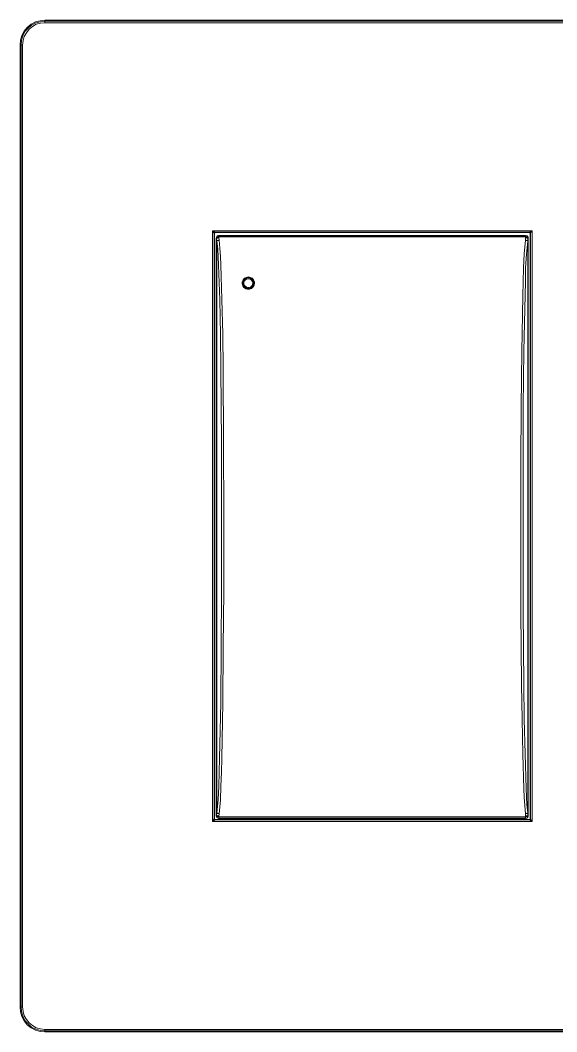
# Model space of a CAD drawing. Header units: centimetres. Extents: x 1.7 to 14.7, y -6.1 to 6.1.
# Drawn here: x 1.71 to 8.2, y -6.12 to 6.12 of the extents above; entities that cross this region are included whole.
import ezdxf

# ---------------------------------------------------------------- set-up
doc = ezdxf.new("R2010")
doc.units = ezdxf.units.CM
doc.header["$MEASUREMENT"] = 0
doc.layers.add('Camada 1', color=7, linetype='Continuous')

msp = doc.modelspace()

# ---------------------------------------------------------------- linework, layer by layer
at = {"layer": 'Camada 1', "color": 251, "lineweight": 9}
for points, knots in [([(2.0072, 6.1199), (2.0072, 6.1199), (1.95074, 6.11285), (1.95074, 6.11285), (1.95074, 6.11285), (1.89426, 6.09873), (1.89426, 6.09873), (1.89426, 6.09873), (1.84132, 6.07049), (1.84132, 6.07049), (1.84132, 6.07049), (1.79545, 6.03167), (1.79545, 6.03167), (1.79545, 6.03167), (1.76016, 5.9858), (1.76016, 5.9858), (1.76016, 5.9858), (1.73192, 5.93639), (1.73192, 5.93639), (1.73192, 5.93639), (1.71427, 5.87992), (1.71427, 5.87992), (1.71427, 5.87992), (1.71075, 5.81992), (1.71075, 5.81992)], [0, 0, 0, 0, 0.125, 0.125, 0.125, 0.25, 0.25, 0.25, 0.375, 0.375, 0.375, 0.5, 0.5, 0.5, 0.625, 0.625, 0.625, 0.75, 0.75, 0.75, 0.875, 0.875, 0.875, 1, 1, 1, 1]), ([(1.72134, 5.81992), (1.72134, 5.81992), (1.72487, 5.87639), (1.72487, 5.87639), (1.72487, 5.87639), (1.74252, 5.92933), (1.74252, 5.92933), (1.74252, 5.92933), (1.76721, 5.98227), (1.76721, 5.98227), (1.76721, 5.98227), (1.80604, 6.02461), (1.80604, 6.02461), (1.80604, 6.02461), (1.84839, 6.05991), (1.84839, 6.05991), (1.84839, 6.05991), (1.89779, 6.08814), (1.89779, 6.08814), (1.89779, 6.08814), (1.95426, 6.10225), (1.95426, 6.10225), (1.95426, 6.10225), (2.0072, 6.10931), (2.0072, 6.10931)], [0, 0, 0, 0, 0.125, 0.125, 0.125, 0.25, 0.25, 0.25, 0.375, 0.375, 0.375, 0.5, 0.5, 0.5, 0.625, 0.625, 0.625, 0.75, 0.75, 0.75, 0.875, 0.875, 0.875, 1, 1, 1, 1]), ([(2.0072, 6.08814), (2.0072, 6.08814), (1.95779, 6.08461), (1.95779, 6.08461), (1.95779, 6.08461), (1.90485, 6.07049), (1.90485, 6.07049), (1.90485, 6.07049), (1.85897, 6.04579), (1.85897, 6.04579), (1.85897, 6.04579), (1.82015, 6.0105), (1.82015, 6.0105), (1.82015, 6.0105), (1.78486, 5.96815), (1.78486, 5.96815), (1.78486, 5.96815), (1.76016, 5.92227), (1.76016, 5.92227), (1.76016, 5.92227), (1.74604, 5.87286), (1.74604, 5.87286), (1.74604, 5.87286), (1.73898, 5.81992), (1.73898, 5.81992)], [0, 0, 0, 0, 0.125, 0.125, 0.125, 0.25, 0.25, 0.25, 0.375, 0.375, 0.375, 0.5, 0.5, 0.5, 0.625, 0.625, 0.625, 0.75, 0.75, 0.75, 0.875, 0.875, 0.875, 1, 1, 1, 1]), ([(2.0072, 6.08814), (2.0072, 6.08814), (2.0072, 6.09167), (2.0072, 6.09167), (2.0072, 6.09167), (2.0072, 6.0952), (2.0072, 6.0952), (2.0072, 6.0952), (2.0072, 6.09873), (2.0072, 6.09873), (2.0072, 6.09873), (2.0072, 6.10225), (2.0072, 6.10225), (2.0072, 6.10225), (2.0072, 6.10578), (2.0072, 6.10578), (2.0072, 6.10578), (2.0072, 6.10931), (2.0072, 6.10931)], [0, 0, 0, 0, 0.16666667, 0.16666667, 0.16666667, 0.33333333, 0.33333333, 0.33333333, 0.5, 0.5, 0.5, 0.66666667, 0.66666667, 0.66666667, 0.83333333, 0.83333333, 0.83333333, 1, 1, 1, 1]), ([(1.73898, 5.81992), (1.73898, 5.81992), (1.73545, 5.81992), (1.73545, 5.81992), (1.73545, 5.81992), (1.73192, 5.81992), (1.73192, 5.81992), (1.73192, 5.81992), (1.7284, 5.81992), (1.7284, 5.81992), (1.7284, 5.81992), (1.72487, 5.81992), (1.72487, 5.81992), (1.72487, 5.81992), (1.72134, 5.81992), (1.72134, 5.81992)], [0, 0, 0, 0, 0.2, 0.2, 0.2, 0.4, 0.4, 0.4, 0.6, 0.6, 0.6, 0.8, 0.8, 0.8, 1, 1, 1, 1]), ([(4.05762, 3.54364), (4.05762, 3.54364), (4.05762, 3.54364), (4.05762, 3.54364), (4.05762, 3.54364), (4.05409, 3.54364), (4.05409, 3.54364), (4.05409, 3.54364), (4.05409, 3.54716), (4.05409, 3.54716), (4.05409, 3.54716), (4.05056, 3.55069), (4.05056, 3.55069), (4.05056, 3.55069), (4.04704, 3.55775), (4.04704, 3.55775), (4.04704, 3.55775), (4.04351, 3.56128), (4.04351, 3.56128), (4.04351, 3.56128), (4.03998, 3.56834), (4.03998, 3.56834), (4.03998, 3.56834), (4.03645, 3.57187), (4.03645, 3.57187)], [0, 0, 0, 0, 0.125, 0.125, 0.125, 0.25, 0.25, 0.25, 0.375, 0.375, 0.375, 0.5, 0.5, 0.5, 0.625, 0.625, 0.625, 0.75, 0.75, 0.75, 0.875, 0.875, 0.875, 1, 1, 1, 1]), ([(4.03645, 3.57187), (4.03645, 3.57187), (4.04351, 3.56834), (4.04351, 3.56834), (4.04351, 3.56834), (4.04704, 3.56481), (4.04704, 3.56481), (4.04704, 3.56481), (4.05409, 3.56128), (4.05409, 3.56128), (4.05409, 3.56128), (4.05762, 3.55775), (4.05762, 3.55775), (4.05762, 3.55775), (4.06116, 3.55775), (4.06116, 3.55775), (4.06116, 3.55775), (4.06468, 3.55422), (4.06468, 3.55422), (4.06468, 3.55422), (4.06821, 3.55422), (4.06821, 3.55422)], [0, 0, 0, 0, 0.14285714, 0.14285714, 0.14285714, 0.28571429, 0.28571429, 0.28571429, 0.42857143, 0.42857143, 0.42857143, 0.57142857, 0.57142857, 0.57142857, 0.71428571, 0.71428571, 0.71428571, 0.85714286, 0.85714286, 0.85714286, 1, 1, 1, 1]), ([(4.06821, 3.55422), (4.06821, 3.55422), (4.06468, 3.55069), (4.06468, 3.55069), (4.06468, 3.55069), (4.06116, 3.55069), (4.06116, 3.55069), (4.06116, 3.55069), (4.05762, 3.54716), (4.05762, 3.54716), (4.05762, 3.54716), (4.05762, 3.54364), (4.05762, 3.54364)], [0, 0, 0, 0, 0.25, 0.25, 0.25, 0.5, 0.5, 0.5, 0.75, 0.75, 0.75, 1, 1, 1, 1]), ([(4.06821, 3.55069), (4.06821, 3.55069), (4.06821, 3.55069), (4.06821, 3.55069), (4.06821, 3.55069), (4.06468, 3.54716), (4.06468, 3.54716), (4.06468, 3.54716), (4.06116, 3.54716), (4.06116, 3.54716), (4.06116, 3.54716), (4.06116, 3.54364), (4.06116, 3.54364), (4.06116, 3.54364), (4.06116, 3.54011), (4.06116, 3.54011)], [0, 0, 0, 0, 0.2, 0.2, 0.2, 0.4, 0.4, 0.4, 0.6, 0.6, 0.6, 0.8, 0.8, 0.8, 1, 1, 1, 1]), ([(7.87262, 3.55422), (7.87262, 3.55422), (7.87614, 3.55422), (7.87614, 3.55422), (7.87614, 3.55422), (7.87967, 3.55775), (7.87967, 3.55775), (7.87967, 3.55775), (7.8832, 3.55775), (7.8832, 3.55775), (7.8832, 3.55775), (7.88673, 3.56128), (7.88673, 3.56128), (7.88673, 3.56128), (7.89379, 3.56481), (7.89379, 3.56481), (7.89379, 3.56481), (7.89732, 3.56834), (7.89732, 3.56834), (7.89732, 3.56834), (7.90438, 3.57187), (7.90438, 3.57187)], [0, 0, 0, 0, 0.14285714, 0.14285714, 0.14285714, 0.28571429, 0.28571429, 0.28571429, 0.42857143, 0.42857143, 0.42857143, 0.57142857, 0.57142857, 0.57142857, 0.71428571, 0.71428571, 0.71428571, 0.85714286, 0.85714286, 0.85714286, 1, 1, 1, 1]), ([(7.8832, 3.54364), (7.8832, 3.54364), (7.8832, 3.54364), (7.8832, 3.54364), (7.8832, 3.54364), (7.8832, 3.54716), (7.8832, 3.54716), (7.8832, 3.54716), (7.87967, 3.55069), (7.87967, 3.55069), (7.87967, 3.55069), (7.87614, 3.55069), (7.87614, 3.55069), (7.87614, 3.55069), (7.87262, 3.55422), (7.87262, 3.55422)], [0, 0, 0, 0, 0.2, 0.2, 0.2, 0.4, 0.4, 0.4, 0.6, 0.6, 0.6, 0.8, 0.8, 0.8, 1, 1, 1, 1]), ([(7.87967, 3.54011), (7.87967, 3.54011), (7.87967, 3.54011), (7.87967, 3.54011), (7.87967, 3.54011), (7.87967, 3.54364), (7.87967, 3.54364), (7.87967, 3.54364), (7.87967, 3.54716), (7.87967, 3.54716), (7.87967, 3.54716), (7.87614, 3.54716), (7.87614, 3.54716), (7.87614, 3.54716), (7.87262, 3.55069), (7.87262, 3.55069)], [0, 0, 0, 0, 0.2, 0.2, 0.2, 0.4, 0.4, 0.4, 0.6, 0.6, 0.6, 0.8, 0.8, 0.8, 1, 1, 1, 1]), ([(7.90438, 3.57187), (7.90438, 3.57187), (7.90085, 3.56834), (7.90085, 3.56834), (7.90085, 3.56834), (7.89732, 3.56128), (7.89732, 3.56128), (7.89732, 3.56128), (7.89379, 3.55775), (7.89379, 3.55775), (7.89379, 3.55775), (7.89027, 3.55069), (7.89027, 3.55069), (7.89027, 3.55069), (7.88673, 3.54716), (7.88673, 3.54716), (7.88673, 3.54716), (7.88673, 3.54364), (7.88673, 3.54364), (7.88673, 3.54364), (7.8832, 3.54364), (7.8832, 3.54364)], [0, 0, 0, 0, 0.14285714, 0.14285714, 0.14285714, 0.28571429, 0.28571429, 0.28571429, 0.42857143, 0.42857143, 0.42857143, 0.57142857, 0.57142857, 0.57142857, 0.71428571, 0.71428571, 0.71428571, 0.85714286, 0.85714286, 0.85714286, 1, 1, 1, 1]), ([(4.08305, 3.48405), (4.08305, 3.48405), (4.08658, 3.49111), (4.08658, 3.49111), (4.08658, 3.49111), (4.08658, 3.49464), (4.08658, 3.49464), (4.08658, 3.49464), (4.09011, 3.50169), (4.09011, 3.50169), (4.09011, 3.50169), (4.09363, 3.50522), (4.09363, 3.50522), (4.09363, 3.50522), (4.09716, 3.50875), (4.09716, 3.50875), (4.09716, 3.50875), (4.10422, 3.51227), (4.10422, 3.51227), (4.10422, 3.51227), (4.10775, 3.51227), (4.10775, 3.51227), (4.10775, 3.51227), (4.1148, 3.5158), (4.1148, 3.5158)], [0, 0, 0, 0, 0.125, 0.125, 0.125, 0.25, 0.25, 0.25, 0.375, 0.375, 0.375, 0.5, 0.5, 0.5, 0.625, 0.625, 0.625, 0.75, 0.75, 0.75, 0.875, 0.875, 0.875, 1, 1, 1, 1]), ([(4.1148, 3.51227), (4.1148, 3.51227), (4.10775, 3.51227), (4.10775, 3.51227), (4.10775, 3.51227), (4.10422, 3.51227), (4.10422, 3.51227), (4.10422, 3.51227), (4.09716, 3.50875), (4.09716, 3.50875), (4.09716, 3.50875), (4.09363, 3.50522), (4.09363, 3.50522), (4.09363, 3.50522), (4.09011, 3.50169), (4.09011, 3.50169), (4.09011, 3.50169), (4.08658, 3.49464), (4.08658, 3.49464), (4.08658, 3.49464), (4.08658, 3.49111), (4.08658, 3.49111), (4.08658, 3.49111), (4.08658, 3.48405), (4.08658, 3.48405)], [0, 0, 0, 0, 0.125, 0.125, 0.125, 0.25, 0.25, 0.25, 0.375, 0.375, 0.375, 0.5, 0.5, 0.5, 0.625, 0.625, 0.625, 0.75, 0.75, 0.75, 0.875, 0.875, 0.875, 1, 1, 1, 1]), ([(4.1148, 3.49816), (4.1148, 3.49816), (4.10775, 3.49816), (4.10775, 3.49816), (4.10775, 3.49816), (4.10422, 3.49464), (4.10422, 3.49464), (4.10422, 3.49464), (4.09716, 3.49464), (4.09716, 3.49464), (4.09716, 3.49464), (4.09363, 3.49464), (4.09363, 3.49464), (4.09363, 3.49464), (4.09011, 3.49111), (4.09011, 3.49111), (4.09011, 3.49111), (4.08658, 3.48758), (4.08658, 3.48758), (4.08658, 3.48758), (4.08658, 3.48405), (4.08658, 3.48405)], [0, 0, 0, 0, 0.14285714, 0.14285714, 0.14285714, 0.28571429, 0.28571429, 0.28571429, 0.42857143, 0.42857143, 0.42857143, 0.57142857, 0.57142857, 0.57142857, 0.71428571, 0.71428571, 0.71428571, 0.85714286, 0.85714286, 0.85714286, 1, 1, 1, 1]), ([(4.1148, 3.48758), (4.1148, 3.48758), (4.10775, 3.48758), (4.10775, 3.48758), (4.10775, 3.48758), (4.10422, 3.48758), (4.10422, 3.48758), (4.10422, 3.48758), (4.09716, 3.48405), (4.09716, 3.48405), (4.09716, 3.48405), (4.09363, 3.48405), (4.09363, 3.48405), (4.09363, 3.48405), (4.09011, 3.48052), (4.09011, 3.48052), (4.09011, 3.48052), (4.08658, 3.48052), (4.08658, 3.48052), (4.08658, 3.48052), (4.08658, 3.477), (4.08658, 3.477)], [0, 0, 0, 0, 0.14285714, 0.14285714, 0.14285714, 0.28571429, 0.28571429, 0.28571429, 0.42857143, 0.42857143, 0.42857143, 0.57142857, 0.57142857, 0.57142857, 0.71428571, 0.71428571, 0.71428571, 0.85714286, 0.85714286, 0.85714286, 1, 1, 1, 1]), ([(4.11833, 3.45936), (4.11833, 3.45936), (4.11127, 3.45936), (4.11127, 3.45936), (4.11127, 3.45936), (4.10775, 3.45583), (4.10775, 3.45583), (4.10775, 3.45583), (4.10422, 3.45583), (4.10422, 3.45583), (4.10422, 3.45583), (4.10069, 3.45583), (4.10069, 3.45583), (4.10069, 3.45583), (4.09716, 3.4523), (4.09716, 3.4523), (4.09716, 3.4523), (4.09363, 3.4523), (4.09363, 3.4523), (4.09363, 3.4523), (4.09011, 3.44877), (4.09011, 3.44877)], [0, 0, 0, 0, 0.14285714, 0.14285714, 0.14285714, 0.28571429, 0.28571429, 0.28571429, 0.42857143, 0.42857143, 0.42857143, 0.57142857, 0.57142857, 0.57142857, 0.71428571, 0.71428571, 0.71428571, 0.85714286, 0.85714286, 0.85714286, 1, 1, 1, 1]), ([(4.09011, -3.47273), (4.09011, -3.47273), (4.10422, -3.31398), (4.10422, -3.31398), (4.10422, -3.31398), (4.1148, -3.14817), (4.1148, -3.14817), (4.1148, -3.14817), (4.11833, -2.98237), (4.11833, -2.98237), (4.11833, -2.98237), (4.12186, -2.81303), (4.12186, -2.81303), (4.12186, -2.81303), (4.13597, -2.14275), (4.13597, -2.14275), (4.13597, -2.14275), (4.14302, -1.46542), (4.14302, -1.46542), (4.14302, -1.46542), (4.14655, -0.78456), (4.14655, -0.78456), (4.14655, -0.78456), (4.14655, 0.10797), (4.14655, 0.10797), (4.14655, 0.10797), (4.14655, 1.00402), (4.14655, 1.00402), (4.14655, 1.00402), (4.13597, 1.89655), (4.13597, 1.89655), (4.13597, 1.89655), (4.13244, 2.31636), (4.13244, 2.31636), (4.13244, 2.31636), (4.12538, 2.73616), (4.12538, 2.73616), (4.12538, 2.73616), (4.11127, 3.15597), (4.11127, 3.15597), (4.11127, 3.15597), (4.10422, 3.25475), (4.10422, 3.25475), (4.10422, 3.25475), (4.10069, 3.35352), (4.10069, 3.35352), (4.10069, 3.35352), (4.09011, 3.44877), (4.09011, 3.44877)], [0, 0, 0, 0, 0.0625, 0.0625, 0.0625, 0.125, 0.125, 0.125, 0.1875, 0.1875, 0.1875, 0.25, 0.25, 0.25, 0.3125, 0.3125, 0.3125, 0.375, 0.375, 0.375, 0.4375, 0.4375, 0.4375, 0.5, 0.5, 0.5, 0.5625, 0.5625, 0.5625, 0.625, 0.625, 0.625, 0.6875, 0.6875, 0.6875, 0.75, 0.75, 0.75, 0.8125, 0.8125, 0.8125, 0.875, 0.875, 0.875, 0.9375, 0.9375, 0.9375, 1, 1, 1, 1]), ([(4.1148, 3.51227), (4.1148, 3.51227), (4.1148, 3.51227), (4.1148, 3.51227), (4.1148, 3.51227), (4.1148, 3.50875), (4.1148, 3.50875), (4.1148, 3.50875), (4.1148, 3.50522), (4.1148, 3.50522), (4.1148, 3.50522), (4.1148, 3.50169), (4.1148, 3.50169), (4.1148, 3.50169), (4.1148, 3.49816), (4.1148, 3.49816)], [0, 0, 0, 0, 0.2, 0.2, 0.2, 0.4, 0.4, 0.4, 0.6, 0.6, 0.6, 0.8, 0.8, 0.8, 1, 1, 1, 1]), ([(4.11833, 3.45936), (4.11833, 3.45936), (4.12538, 3.36058), (4.12538, 3.36058), (4.12538, 3.36058), (4.13244, 3.2618), (4.13244, 3.2618), (4.13244, 3.2618), (4.13597, 3.1595), (4.13597, 3.1595), (4.13597, 3.1595), (4.15008, 2.73969), (4.15008, 2.73969), (4.15008, 2.73969), (4.16066, 2.31989), (4.16066, 2.31989), (4.16066, 2.31989), (4.16419, 1.89655), (4.16419, 1.89655), (4.16419, 1.89655), (4.17124, 1.00402), (4.17124, 1.00402), (4.17124, 1.00402), (4.17477, 0.10797), (4.17477, 0.10797), (4.17477, 0.10797), (4.17477, -0.78809), (4.17477, -0.78809), (4.17477, -0.78809), (4.16772, -1.46189), (4.16772, -1.46189), (4.16772, -1.46189), (4.16066, -2.1357), (4.16066, -2.1357), (4.16066, -2.1357), (4.15008, -2.8095), (4.15008, -2.8095), (4.15008, -2.8095), (4.14655, -2.97884), (4.14655, -2.97884), (4.14655, -2.97884), (4.13949, -3.14817), (4.13949, -3.14817), (4.13949, -3.14817), (4.13244, -3.3175), (4.13244, -3.3175), (4.13244, -3.3175), (4.11833, -3.48331), (4.11833, -3.48331)], [0, 0, 0, 0, 0.0625, 0.0625, 0.0625, 0.125, 0.125, 0.125, 0.1875, 0.1875, 0.1875, 0.25, 0.25, 0.25, 0.3125, 0.3125, 0.3125, 0.375, 0.375, 0.375, 0.4375, 0.4375, 0.4375, 0.5, 0.5, 0.5, 0.5625, 0.5625, 0.5625, 0.625, 0.625, 0.625, 0.6875, 0.6875, 0.6875, 0.75, 0.75, 0.75, 0.8125, 0.8125, 0.8125, 0.875, 0.875, 0.875, 0.9375, 0.9375, 0.9375, 1, 1, 1, 1]), ([(7.82249, -3.48331), (7.82249, -3.48331), (7.81544, -3.38453), (7.81544, -3.38453), (7.81544, -3.38453), (7.80838, -3.28223), (7.80838, -3.28223), (7.80838, -3.28223), (7.80486, -3.18345), (7.80486, -3.18345), (7.80486, -3.18345), (7.79074, -2.76364), (7.79074, -2.76364), (7.79074, -2.76364), (7.78369, -2.34384), (7.78369, -2.34384), (7.78369, -2.34384), (7.77663, -1.9205), (7.77663, -1.9205), (7.77663, -1.9205), (7.76958, -1.02798), (7.76958, -1.02798), (7.76958, -1.02798), (7.76605, -0.13192), (7.76605, -0.13192), (7.76605, -0.13192), (7.76958, 0.76413), (7.76958, 0.76413), (7.76958, 0.76413), (7.77311, 1.43794), (7.77311, 1.43794), (7.77311, 1.43794), (7.78016, 2.11175), (7.78016, 2.11175), (7.78016, 2.11175), (7.79074, 2.78555), (7.79074, 2.78555), (7.79074, 2.78555), (7.79427, 2.95489), (7.79427, 2.95489), (7.79427, 2.95489), (7.80133, 3.12422), (7.80133, 3.12422), (7.80133, 3.12422), (7.80838, 3.29355), (7.80838, 3.29355), (7.80838, 3.29355), (7.82249, 3.45936), (7.82249, 3.45936)], [0, 0, 0, 0, 0.0625, 0.0625, 0.0625, 0.125, 0.125, 0.125, 0.1875, 0.1875, 0.1875, 0.25, 0.25, 0.25, 0.3125, 0.3125, 0.3125, 0.375, 0.375, 0.375, 0.4375, 0.4375, 0.4375, 0.5, 0.5, 0.5, 0.5625, 0.5625, 0.5625, 0.625, 0.625, 0.625, 0.6875, 0.6875, 0.6875, 0.75, 0.75, 0.75, 0.8125, 0.8125, 0.8125, 0.875, 0.875, 0.875, 0.9375, 0.9375, 0.9375, 1, 1, 1, 1]), ([(7.85072, 3.44877), (7.85072, 3.44877), (7.83661, 3.29002), (7.83661, 3.29002), (7.83661, 3.29002), (7.82602, 3.12422), (7.82602, 3.12422), (7.82602, 3.12422), (7.82249, 2.95841), (7.82249, 2.95841), (7.82249, 2.95841), (7.81897, 2.79261), (7.81897, 2.79261), (7.81897, 2.79261), (7.80486, 2.1188), (7.80486, 2.1188), (7.80486, 2.1188), (7.7978, 1.44147), (7.7978, 1.44147), (7.7978, 1.44147), (7.79427, 0.76413), (7.79427, 0.76413), (7.79427, 0.76413), (7.79427, -0.13192), (7.79427, -0.13192), (7.79427, -0.13192), (7.7978, -1.02798), (7.7978, -1.02798), (7.7978, -1.02798), (7.80486, -1.9205), (7.80486, -1.9205), (7.80486, -1.9205), (7.80838, -2.34031), (7.80838, -2.34031), (7.80838, -2.34031), (7.81897, -2.76011), (7.81897, -2.76011), (7.81897, -2.76011), (7.83308, -3.17992), (7.83308, -3.17992), (7.83308, -3.17992), (7.83661, -3.2787), (7.83661, -3.2787), (7.83661, -3.2787), (7.84013, -3.37748), (7.84013, -3.37748), (7.84013, -3.37748), (7.85072, -3.47273), (7.85072, -3.47273)], [0, 0, 0, 0, 0.0625, 0.0625, 0.0625, 0.125, 0.125, 0.125, 0.1875, 0.1875, 0.1875, 0.25, 0.25, 0.25, 0.3125, 0.3125, 0.3125, 0.375, 0.375, 0.375, 0.4375, 0.4375, 0.4375, 0.5, 0.5, 0.5, 0.5625, 0.5625, 0.5625, 0.625, 0.625, 0.625, 0.6875, 0.6875, 0.6875, 0.75, 0.75, 0.75, 0.8125, 0.8125, 0.8125, 0.875, 0.875, 0.875, 0.9375, 0.9375, 0.9375, 1, 1, 1, 1]), ([(7.82249, 3.45936), (7.82249, 3.45936), (7.82955, 3.45936), (7.82955, 3.45936), (7.82955, 3.45936), (7.83308, 3.45583), (7.83308, 3.45583), (7.83308, 3.45583), (7.83661, 3.45583), (7.83661, 3.45583), (7.83661, 3.45583), (7.84013, 3.45583), (7.84013, 3.45583), (7.84013, 3.45583), (7.84366, 3.4523), (7.84366, 3.4523), (7.84366, 3.4523), (7.84719, 3.4523), (7.84719, 3.4523), (7.84719, 3.4523), (7.85072, 3.4523), (7.85072, 3.4523), (7.85072, 3.4523), (7.85072, 3.44877), (7.85072, 3.44877)], [0, 0, 0, 0, 0.125, 0.125, 0.125, 0.25, 0.25, 0.25, 0.375, 0.375, 0.375, 0.5, 0.5, 0.5, 0.625, 0.625, 0.625, 0.75, 0.75, 0.75, 0.875, 0.875, 0.875, 1, 1, 1, 1]), ([(7.82602, 3.5158), (7.82602, 3.5158), (7.83308, 3.51227), (7.83308, 3.51227), (7.83308, 3.51227), (7.84013, 3.51227), (7.84013, 3.51227), (7.84013, 3.51227), (7.84366, 3.50875), (7.84366, 3.50875), (7.84366, 3.50875), (7.84719, 3.50522), (7.84719, 3.50522), (7.84719, 3.50522), (7.85072, 3.50169), (7.85072, 3.50169), (7.85072, 3.50169), (7.85424, 3.49464), (7.85424, 3.49464), (7.85424, 3.49464), (7.85777, 3.49111), (7.85777, 3.49111), (7.85777, 3.49111), (7.85777, 3.48405), (7.85777, 3.48405)], [0, 0, 0, 0, 0.125, 0.125, 0.125, 0.25, 0.25, 0.25, 0.375, 0.375, 0.375, 0.5, 0.5, 0.5, 0.625, 0.625, 0.625, 0.75, 0.75, 0.75, 0.875, 0.875, 0.875, 1, 1, 1, 1]), ([(7.82602, 3.51227), (7.82602, 3.51227), (7.83308, 3.51227), (7.83308, 3.51227), (7.83308, 3.51227), (7.83661, 3.51227), (7.83661, 3.51227), (7.83661, 3.51227), (7.84366, 3.50875), (7.84366, 3.50875), (7.84366, 3.50875), (7.84719, 3.50522), (7.84719, 3.50522), (7.84719, 3.50522), (7.85072, 3.50169), (7.85072, 3.50169), (7.85072, 3.50169), (7.85424, 3.49464), (7.85424, 3.49464), (7.85424, 3.49464), (7.85424, 3.49111), (7.85424, 3.49111), (7.85424, 3.49111), (7.85424, 3.48405), (7.85424, 3.48405)], [0, 0, 0, 0, 0.125, 0.125, 0.125, 0.25, 0.25, 0.25, 0.375, 0.375, 0.375, 0.5, 0.5, 0.5, 0.625, 0.625, 0.625, 0.75, 0.75, 0.75, 0.875, 0.875, 0.875, 1, 1, 1, 1]), ([(7.82602, 3.49816), (7.82602, 3.49816), (7.82602, 3.50169), (7.82602, 3.50169), (7.82602, 3.50169), (7.82602, 3.50522), (7.82602, 3.50522), (7.82602, 3.50522), (7.82602, 3.50875), (7.82602, 3.50875), (7.82602, 3.50875), (7.82602, 3.51227), (7.82602, 3.51227)], [0, 0, 0, 0, 0.25, 0.25, 0.25, 0.5, 0.5, 0.5, 0.75, 0.75, 0.75, 1, 1, 1, 1]), ([(7.82602, 3.49816), (7.82602, 3.49816), (7.83308, 3.49816), (7.83308, 3.49816), (7.83308, 3.49816), (7.83661, 3.49464), (7.83661, 3.49464), (7.83661, 3.49464), (7.84366, 3.49464), (7.84366, 3.49464), (7.84366, 3.49464), (7.84719, 3.49464), (7.84719, 3.49464), (7.84719, 3.49464), (7.85072, 3.49111), (7.85072, 3.49111), (7.85072, 3.49111), (7.85424, 3.48758), (7.85424, 3.48758), (7.85424, 3.48758), (7.85424, 3.48405), (7.85424, 3.48405)], [0, 0, 0, 0, 0.14285714, 0.14285714, 0.14285714, 0.28571429, 0.28571429, 0.28571429, 0.42857143, 0.42857143, 0.42857143, 0.57142857, 0.57142857, 0.57142857, 0.71428571, 0.71428571, 0.71428571, 0.85714286, 0.85714286, 0.85714286, 1, 1, 1, 1]), ([(7.82602, 3.48758), (7.82602, 3.48758), (7.83308, 3.48758), (7.83308, 3.48758), (7.83308, 3.48758), (7.83661, 3.48758), (7.83661, 3.48758), (7.83661, 3.48758), (7.84366, 3.48405), (7.84366, 3.48405), (7.84366, 3.48405), (7.84719, 3.48405), (7.84719, 3.48405), (7.84719, 3.48405), (7.85072, 3.48052), (7.85072, 3.48052), (7.85072, 3.48052), (7.85424, 3.48052), (7.85424, 3.48052), (7.85424, 3.48052), (7.85424, 3.477), (7.85424, 3.477)], [0, 0, 0, 0, 0.14285714, 0.14285714, 0.14285714, 0.28571429, 0.28571429, 0.28571429, 0.42857143, 0.42857143, 0.42857143, 0.57142857, 0.57142857, 0.57142857, 0.71428571, 0.71428571, 0.71428571, 0.85714286, 0.85714286, 0.85714286, 1, 1, 1, 1]), ([(4.54519, 2.93725), (4.54519, 2.93725), (4.54166, 2.91255), (4.54166, 2.91255), (4.54166, 2.91255), (4.52755, 2.89139), (4.52755, 2.89139), (4.52755, 2.89139), (4.50991, 2.87375), (4.50991, 2.87375), (4.50991, 2.87375), (4.48522, 2.86669), (4.48522, 2.86669), (4.48522, 2.86669), (4.46052, 2.86316), (4.46052, 2.86316), (4.46052, 2.86316), (4.43936, 2.87022), (4.43936, 2.87022), (4.43936, 2.87022), (4.41819, 2.88433), (4.41819, 2.88433), (4.41819, 2.88433), (4.40408, 2.9055), (4.40408, 2.9055), (4.40408, 2.9055), (4.39702, 2.93019), (4.39702, 2.93019), (4.39702, 2.93019), (4.39702, 2.95489), (4.39702, 2.95489), (4.39702, 2.95489), (4.40761, 2.97958), (4.40761, 2.97958), (4.40761, 2.97958), (4.42525, 2.99722), (4.42525, 2.99722), (4.42525, 2.99722), (4.44641, 3.0078), (4.44641, 3.0078), (4.44641, 3.0078), (4.47111, 3.01486), (4.47111, 3.01486), (4.47111, 3.01486), (4.4958, 3.0078), (4.4958, 3.0078), (4.4958, 3.0078), (4.51697, 2.99722), (4.51697, 2.99722), (4.51697, 2.99722), (4.53461, 2.97605), (4.53461, 2.97605), (4.53461, 2.97605), (4.54519, 2.95489), (4.54519, 2.95489), (4.54519, 2.95489), (4.54519, 2.93725), (4.54519, 2.93725)], [0, 0, 0, 0, 0.05263158, 0.05263158, 0.05263158, 0.10526316, 0.10526316, 0.10526316, 0.15789474, 0.15789474, 0.15789474, 0.21052632, 0.21052632, 0.21052632, 0.26315789, 0.26315789, 0.26315789, 0.31578947, 0.31578947, 0.31578947, 0.36842105, 0.36842105, 0.36842105, 0.42105263, 0.42105263, 0.42105263, 0.47368421, 0.47368421, 0.47368421, 0.52631579, 0.52631579, 0.52631579, 0.57894737, 0.57894737, 0.57894737, 0.63157895, 0.63157895, 0.63157895, 0.68421053, 0.68421053, 0.68421053, 0.73684211, 0.73684211, 0.73684211, 0.78947368, 0.78947368, 0.78947368, 0.84210526, 0.84210526, 0.84210526, 0.89473684, 0.89473684, 0.89473684, 0.94736842, 0.94736842, 0.94736842, 1, 1, 1, 1]), ([(4.47111, 2.87375), (4.47111, 2.87375), (4.44994, 2.87727), (4.44994, 2.87727), (4.44994, 2.87727), (4.42877, 2.88786), (4.42877, 2.88786), (4.42877, 2.88786), (4.41466, 2.9055), (4.41466, 2.9055), (4.41466, 2.9055), (4.40761, 2.92666), (4.40761, 2.92666), (4.40761, 2.92666), (4.40761, 2.94783), (4.40761, 2.94783), (4.40761, 2.94783), (4.41466, 2.969), (4.41466, 2.969), (4.41466, 2.969), (4.42877, 2.98663), (4.42877, 2.98663), (4.42877, 2.98663), (4.44994, 2.99722), (4.44994, 2.99722), (4.44994, 2.99722), (4.47111, 3.00075), (4.47111, 3.00075), (4.47111, 3.00075), (4.49227, 2.99722), (4.49227, 2.99722), (4.49227, 2.99722), (4.50991, 2.98663), (4.50991, 2.98663), (4.50991, 2.98663), (4.52402, 2.969), (4.52402, 2.969), (4.52402, 2.969), (4.53461, 2.94783), (4.53461, 2.94783), (4.53461, 2.94783), (4.53461, 2.92666), (4.53461, 2.92666), (4.53461, 2.92666), (4.52402, 2.9055), (4.52402, 2.9055), (4.52402, 2.9055), (4.50991, 2.88786), (4.50991, 2.88786), (4.50991, 2.88786), (4.49227, 2.87727), (4.49227, 2.87727), (4.49227, 2.87727), (4.47111, 2.87375), (4.47111, 2.87375)], [0, 0, 0, 0, 0.05555556, 0.05555556, 0.05555556, 0.11111111, 0.11111111, 0.11111111, 0.16666667, 0.16666667, 0.16666667, 0.22222222, 0.22222222, 0.22222222, 0.27777778, 0.27777778, 0.27777778, 0.33333333, 0.33333333, 0.33333333, 0.38888889, 0.38888889, 0.38888889, 0.44444444, 0.44444444, 0.44444444, 0.5, 0.5, 0.5, 0.55555556, 0.55555556, 0.55555556, 0.61111111, 0.61111111, 0.61111111, 0.66666667, 0.66666667, 0.66666667, 0.72222222, 0.72222222, 0.72222222, 0.77777778, 0.77777778, 0.77777778, 0.83333333, 0.83333333, 0.83333333, 0.88888889, 0.88888889, 0.88888889, 0.94444444, 0.94444444, 0.94444444, 1, 1, 1, 1]), ([(4.47111, 2.87375), (4.47111, 2.87375), (4.49227, 2.87727), (4.49227, 2.87727), (4.49227, 2.87727), (4.50991, 2.88786), (4.50991, 2.88786), (4.50991, 2.88786), (4.52402, 2.90197), (4.52402, 2.90197), (4.52402, 2.90197), (4.53461, 2.92313), (4.53461, 2.92313), (4.53461, 2.92313), (4.53461, 2.9443), (4.53461, 2.9443), (4.53461, 2.9443), (4.53108, 2.96547), (4.53108, 2.96547), (4.53108, 2.96547), (4.51697, 2.98311), (4.51697, 2.98311), (4.51697, 2.98311), (4.50286, 2.99369), (4.50286, 2.99369), (4.50286, 2.99369), (4.48169, 3.00075), (4.48169, 3.00075), (4.48169, 3.00075), (4.46052, 3.00075), (4.46052, 3.00075), (4.46052, 3.00075), (4.43936, 2.99369), (4.43936, 2.99369), (4.43936, 2.99369), (4.42172, 2.98311), (4.42172, 2.98311), (4.42172, 2.98311), (4.41113, 2.96547), (4.41113, 2.96547), (4.41113, 2.96547), (4.40761, 2.9443), (4.40761, 2.9443), (4.40761, 2.9443), (4.40761, 2.92313), (4.40761, 2.92313), (4.40761, 2.92313), (4.41466, 2.90197), (4.41466, 2.90197), (4.41466, 2.90197), (4.4323, 2.88786), (4.4323, 2.88786), (4.4323, 2.88786), (4.44994, 2.87727), (4.44994, 2.87727), (4.44994, 2.87727), (4.47111, 2.87375), (4.47111, 2.87375)], [0, 0, 0, 0, 0.05263158, 0.05263158, 0.05263158, 0.10526316, 0.10526316, 0.10526316, 0.15789474, 0.15789474, 0.15789474, 0.21052632, 0.21052632, 0.21052632, 0.26315789, 0.26315789, 0.26315789, 0.31578947, 0.31578947, 0.31578947, 0.36842105, 0.36842105, 0.36842105, 0.42105263, 0.42105263, 0.42105263, 0.47368421, 0.47368421, 0.47368421, 0.52631579, 0.52631579, 0.52631579, 0.57894737, 0.57894737, 0.57894737, 0.63157895, 0.63157895, 0.63157895, 0.68421053, 0.68421053, 0.68421053, 0.73684211, 0.73684211, 0.73684211, 0.78947368, 0.78947368, 0.78947368, 0.84210526, 0.84210526, 0.84210526, 0.89473684, 0.89473684, 0.89473684, 0.94736842, 0.94736842, 0.94736842, 1, 1, 1, 1]), ([(4.47111, 2.99016), (4.47111, 2.99016), (4.44994, 2.98663), (4.44994, 2.98663), (4.44994, 2.98663), (4.43583, 2.97958), (4.43583, 2.97958), (4.43583, 2.97958), (4.42172, 2.96194), (4.42172, 2.96194), (4.42172, 2.96194), (4.41819, 2.9443), (4.41819, 2.9443), (4.41819, 2.9443), (4.41819, 2.92313), (4.41819, 2.92313), (4.41819, 2.92313), (4.42877, 2.9055), (4.42877, 2.9055), (4.42877, 2.9055), (4.44288, 2.89139), (4.44288, 2.89139), (4.44288, 2.89139), (4.46052, 2.88433), (4.46052, 2.88433), (4.46052, 2.88433), (4.48169, 2.88433), (4.48169, 2.88433), (4.48169, 2.88433), (4.49933, 2.89139), (4.49933, 2.89139), (4.49933, 2.89139), (4.51344, 2.9055), (4.51344, 2.9055), (4.51344, 2.9055), (4.52049, 2.92313), (4.52049, 2.92313), (4.52049, 2.92313), (4.52402, 2.9443), (4.52402, 2.9443), (4.52402, 2.9443), (4.51697, 2.96194), (4.51697, 2.96194), (4.51697, 2.96194), (4.50638, 2.97958), (4.50638, 2.97958), (4.50638, 2.97958), (4.48874, 2.98663), (4.48874, 2.98663), (4.48874, 2.98663), (4.47111, 2.99016), (4.47111, 2.99016)], [0, 0, 0, 0, 0.05882353, 0.05882353, 0.05882353, 0.11764706, 0.11764706, 0.11764706, 0.17647059, 0.17647059, 0.17647059, 0.23529412, 0.23529412, 0.23529412, 0.29411765, 0.29411765, 0.29411765, 0.35294118, 0.35294118, 0.35294118, 0.41176471, 0.41176471, 0.41176471, 0.47058824, 0.47058824, 0.47058824, 0.52941176, 0.52941176, 0.52941176, 0.58823529, 0.58823529, 0.58823529, 0.64705882, 0.64705882, 0.64705882, 0.70588235, 0.70588235, 0.70588235, 0.76470588, 0.76470588, 0.76470588, 0.82352941, 0.82352941, 0.82352941, 0.88235294, 0.88235294, 0.88235294, 0.94117647, 0.94117647, 0.94117647, 1, 1, 1, 1]), ([(4.54166, 2.95841), (4.54166, 2.95841), (4.54519, 2.93725), (4.54519, 2.93725), (4.54519, 2.93725), (4.54519, 2.93372), (4.54519, 2.93372)], [0, 0, 0, 0, 0.5, 0.5, 0.5, 1, 1, 1, 1]), ([(4.03645, -3.57815), (4.03645, -3.57815), (4.03998, -3.57109), (4.03998, -3.57109), (4.03998, -3.57109), (4.04351, -3.56404), (4.04351, -3.56404), (4.04351, -3.56404), (4.04704, -3.56051), (4.04704, -3.56051), (4.04704, -3.56051), (4.05056, -3.55698), (4.05056, -3.55698), (4.05056, -3.55698), (4.05409, -3.55345), (4.05409, -3.55345), (4.05409, -3.55345), (4.05409, -3.54992), (4.05409, -3.54992), (4.05409, -3.54992), (4.05762, -3.54639), (4.05762, -3.54639)], [0, 0, 0, 0, 0.14285714, 0.14285714, 0.14285714, 0.28571429, 0.28571429, 0.28571429, 0.42857143, 0.42857143, 0.42857143, 0.57142857, 0.57142857, 0.57142857, 0.71428571, 0.71428571, 0.71428571, 0.85714286, 0.85714286, 0.85714286, 1, 1, 1, 1]), ([(4.05762, -3.54639), (4.05762, -3.54639), (4.05762, -3.54992), (4.05762, -3.54992), (4.05762, -3.54992), (4.05762, -3.55345), (4.05762, -3.55345), (4.05762, -3.55345), (4.06116, -3.55345), (4.06116, -3.55345), (4.06116, -3.55345), (4.06116, -3.55698), (4.06116, -3.55698), (4.06116, -3.55698), (4.06468, -3.55698), (4.06468, -3.55698), (4.06468, -3.55698), (4.06821, -3.55698), (4.06821, -3.55698)], [0, 0, 0, 0, 0.16666667, 0.16666667, 0.16666667, 0.33333333, 0.33333333, 0.33333333, 0.5, 0.5, 0.5, 0.66666667, 0.66666667, 0.66666667, 0.83333333, 0.83333333, 0.83333333, 1, 1, 1, 1]), ([(4.06116, -3.54286), (4.06116, -3.54286), (4.06116, -3.54639), (4.06116, -3.54639), (4.06116, -3.54639), (4.06116, -3.54992), (4.06116, -3.54992), (4.06116, -3.54992), (4.06468, -3.55345), (4.06468, -3.55345), (4.06468, -3.55345), (4.06821, -3.55345), (4.06821, -3.55345)], [0, 0, 0, 0, 0.25, 0.25, 0.25, 0.5, 0.5, 0.5, 0.75, 0.75, 0.75, 1, 1, 1, 1]), ([(4.1148, -3.53974), (4.1148, -3.53974), (4.10775, -3.53622), (4.10775, -3.53622), (4.10775, -3.53622), (4.10422, -3.53622), (4.10422, -3.53622), (4.10422, -3.53622), (4.09716, -3.53269), (4.09716, -3.53269), (4.09716, -3.53269), (4.09363, -3.52916), (4.09363, -3.52916), (4.09363, -3.52916), (4.09011, -3.52564), (4.09011, -3.52564), (4.09011, -3.52564), (4.08658, -3.51859), (4.08658, -3.51859), (4.08658, -3.51859), (4.08658, -3.51506), (4.08658, -3.51506), (4.08658, -3.51506), (4.08305, -3.508), (4.08305, -3.508)], [0, 0, 0, 0, 0.125, 0.125, 0.125, 0.25, 0.25, 0.25, 0.375, 0.375, 0.375, 0.5, 0.5, 0.5, 0.625, 0.625, 0.625, 0.75, 0.75, 0.75, 0.875, 0.875, 0.875, 1, 1, 1, 1]), ([(4.1148, -3.51153), (4.1148, -3.51153), (4.10775, -3.51153), (4.10775, -3.51153), (4.10775, -3.51153), (4.10422, -3.508), (4.10422, -3.508), (4.10422, -3.508), (4.09716, -3.508), (4.09716, -3.508), (4.09716, -3.508), (4.09363, -3.508), (4.09363, -3.508), (4.09363, -3.508), (4.09011, -3.50448), (4.09011, -3.50448), (4.09011, -3.50448), (4.08658, -3.50448), (4.08658, -3.50448), (4.08658, -3.50448), (4.08658, -3.50095), (4.08658, -3.50095)], [0, 0, 0, 0, 0.14285714, 0.14285714, 0.14285714, 0.28571429, 0.28571429, 0.28571429, 0.42857143, 0.42857143, 0.42857143, 0.57142857, 0.57142857, 0.57142857, 0.71428571, 0.71428571, 0.71428571, 0.85714286, 0.85714286, 0.85714286, 1, 1, 1, 1]), ([(4.1148, -3.52211), (4.1148, -3.52211), (4.10775, -3.51859), (4.10775, -3.51859), (4.10775, -3.51859), (4.10422, -3.51859), (4.10422, -3.51859), (4.10422, -3.51859), (4.09716, -3.51859), (4.09716, -3.51859), (4.09716, -3.51859), (4.09363, -3.51506), (4.09363, -3.51506), (4.09363, -3.51506), (4.09011, -3.51506), (4.09011, -3.51506), (4.09011, -3.51506), (4.08658, -3.51153), (4.08658, -3.51153), (4.08658, -3.51153), (4.08658, -3.508), (4.08658, -3.508)], [0, 0, 0, 0, 0.14285714, 0.14285714, 0.14285714, 0.28571429, 0.28571429, 0.28571429, 0.42857143, 0.42857143, 0.42857143, 0.57142857, 0.57142857, 0.57142857, 0.71428571, 0.71428571, 0.71428571, 0.85714286, 0.85714286, 0.85714286, 1, 1, 1, 1]), ([(4.1148, -3.53622), (4.1148, -3.53622), (4.10775, -3.53622), (4.10775, -3.53622), (4.10775, -3.53622), (4.10422, -3.53622), (4.10422, -3.53622), (4.10422, -3.53622), (4.09716, -3.53269), (4.09716, -3.53269), (4.09716, -3.53269), (4.09363, -3.52916), (4.09363, -3.52916), (4.09363, -3.52916), (4.09011, -3.52211), (4.09011, -3.52211), (4.09011, -3.52211), (4.08658, -3.51859), (4.08658, -3.51859), (4.08658, -3.51859), (4.08658, -3.51153), (4.08658, -3.51153), (4.08658, -3.51153), (4.08658, -3.508), (4.08658, -3.508)], [0, 0, 0, 0, 0.125, 0.125, 0.125, 0.25, 0.25, 0.25, 0.375, 0.375, 0.375, 0.5, 0.5, 0.5, 0.625, 0.625, 0.625, 0.75, 0.75, 0.75, 0.875, 0.875, 0.875, 1, 1, 1, 1]), ([(4.11833, -3.48331), (4.11833, -3.48331), (4.11127, -3.47978), (4.11127, -3.47978), (4.11127, -3.47978), (4.10775, -3.47978), (4.10775, -3.47978), (4.10775, -3.47978), (4.10422, -3.47978), (4.10422, -3.47978), (4.10422, -3.47978), (4.10069, -3.47978), (4.10069, -3.47978), (4.10069, -3.47978), (4.09716, -3.47625), (4.09716, -3.47625), (4.09716, -3.47625), (4.09363, -3.47625), (4.09363, -3.47625), (4.09363, -3.47625), (4.09011, -3.47273), (4.09011, -3.47273)], [0, 0, 0, 0, 0.14285714, 0.14285714, 0.14285714, 0.28571429, 0.28571429, 0.28571429, 0.42857143, 0.42857143, 0.42857143, 0.57142857, 0.57142857, 0.57142857, 0.71428571, 0.71428571, 0.71428571, 0.85714286, 0.85714286, 0.85714286, 1, 1, 1, 1]), ([(4.1148, -3.52211), (4.1148, -3.52211), (4.1148, -3.52564), (4.1148, -3.52564), (4.1148, -3.52564), (4.1148, -3.52916), (4.1148, -3.52916), (4.1148, -3.52916), (4.1148, -3.53269), (4.1148, -3.53269), (4.1148, -3.53269), (4.1148, -3.53622), (4.1148, -3.53622)], [0, 0, 0, 0, 0.25, 0.25, 0.25, 0.5, 0.5, 0.5, 0.75, 0.75, 0.75, 1, 1, 1, 1]), ([(7.82249, -3.48331), (7.82249, -3.48331), (7.82955, -3.47978), (7.82955, -3.47978), (7.82955, -3.47978), (7.83308, -3.47978), (7.83308, -3.47978), (7.83308, -3.47978), (7.83661, -3.47978), (7.83661, -3.47978), (7.83661, -3.47978), (7.84013, -3.47978), (7.84013, -3.47978), (7.84013, -3.47978), (7.84366, -3.47625), (7.84366, -3.47625), (7.84366, -3.47625), (7.84719, -3.47625), (7.84719, -3.47625), (7.84719, -3.47625), (7.85072, -3.47625), (7.85072, -3.47625), (7.85072, -3.47625), (7.85072, -3.47273), (7.85072, -3.47273)], [0, 0, 0, 0, 0.125, 0.125, 0.125, 0.25, 0.25, 0.25, 0.375, 0.375, 0.375, 0.5, 0.5, 0.5, 0.625, 0.625, 0.625, 0.75, 0.75, 0.75, 0.875, 0.875, 0.875, 1, 1, 1, 1]), ([(7.82602, -3.51153), (7.82602, -3.51153), (7.83308, -3.51153), (7.83308, -3.51153), (7.83308, -3.51153), (7.83661, -3.508), (7.83661, -3.508), (7.83661, -3.508), (7.84366, -3.508), (7.84366, -3.508), (7.84366, -3.508), (7.84719, -3.508), (7.84719, -3.508), (7.84719, -3.508), (7.85072, -3.50448), (7.85072, -3.50448), (7.85072, -3.50448), (7.85424, -3.50448), (7.85424, -3.50448), (7.85424, -3.50448), (7.85424, -3.50095), (7.85424, -3.50095)], [0, 0, 0, 0, 0.14285714, 0.14285714, 0.14285714, 0.28571429, 0.28571429, 0.28571429, 0.42857143, 0.42857143, 0.42857143, 0.57142857, 0.57142857, 0.57142857, 0.71428571, 0.71428571, 0.71428571, 0.85714286, 0.85714286, 0.85714286, 1, 1, 1, 1]), ([(7.82602, -3.52211), (7.82602, -3.52211), (7.83308, -3.51859), (7.83308, -3.51859), (7.83308, -3.51859), (7.83661, -3.51859), (7.83661, -3.51859), (7.83661, -3.51859), (7.84366, -3.51859), (7.84366, -3.51859), (7.84366, -3.51859), (7.84719, -3.51506), (7.84719, -3.51506), (7.84719, -3.51506), (7.85072, -3.51506), (7.85072, -3.51506), (7.85072, -3.51506), (7.85424, -3.51153), (7.85424, -3.51153), (7.85424, -3.51153), (7.85424, -3.508), (7.85424, -3.508)], [0, 0, 0, 0, 0.14285714, 0.14285714, 0.14285714, 0.28571429, 0.28571429, 0.28571429, 0.42857143, 0.42857143, 0.42857143, 0.57142857, 0.57142857, 0.57142857, 0.71428571, 0.71428571, 0.71428571, 0.85714286, 0.85714286, 0.85714286, 1, 1, 1, 1]), ([(7.82602, -3.53622), (7.82602, -3.53622), (7.83308, -3.53622), (7.83308, -3.53622), (7.83308, -3.53622), (7.83661, -3.53622), (7.83661, -3.53622), (7.83661, -3.53622), (7.84366, -3.53269), (7.84366, -3.53269), (7.84366, -3.53269), (7.84719, -3.52916), (7.84719, -3.52916), (7.84719, -3.52916), (7.85072, -3.52211), (7.85072, -3.52211), (7.85072, -3.52211), (7.85424, -3.51859), (7.85424, -3.51859), (7.85424, -3.51859), (7.85424, -3.51153), (7.85424, -3.51153), (7.85424, -3.51153), (7.85424, -3.508), (7.85424, -3.508)], [0, 0, 0, 0, 0.125, 0.125, 0.125, 0.25, 0.25, 0.25, 0.375, 0.375, 0.375, 0.5, 0.5, 0.5, 0.625, 0.625, 0.625, 0.75, 0.75, 0.75, 0.875, 0.875, 0.875, 1, 1, 1, 1]), ([(7.85777, -3.508), (7.85777, -3.508), (7.85777, -3.51506), (7.85777, -3.51506), (7.85777, -3.51506), (7.85424, -3.51859), (7.85424, -3.51859), (7.85424, -3.51859), (7.85072, -3.52564), (7.85072, -3.52564), (7.85072, -3.52564), (7.84719, -3.52916), (7.84719, -3.52916), (7.84719, -3.52916), (7.84366, -3.53269), (7.84366, -3.53269), (7.84366, -3.53269), (7.84013, -3.53622), (7.84013, -3.53622), (7.84013, -3.53622), (7.83308, -3.53622), (7.83308, -3.53622), (7.83308, -3.53622), (7.82602, -3.53974), (7.82602, -3.53974)], [0, 0, 0, 0, 0.125, 0.125, 0.125, 0.25, 0.25, 0.25, 0.375, 0.375, 0.375, 0.5, 0.5, 0.5, 0.625, 0.625, 0.625, 0.75, 0.75, 0.75, 0.875, 0.875, 0.875, 1, 1, 1, 1]), ([(7.82602, -3.53622), (7.82602, -3.53622), (7.82602, -3.53622), (7.82602, -3.53622), (7.82602, -3.53622), (7.82602, -3.53269), (7.82602, -3.53269), (7.82602, -3.53269), (7.82602, -3.52916), (7.82602, -3.52916), (7.82602, -3.52916), (7.82602, -3.52564), (7.82602, -3.52564), (7.82602, -3.52564), (7.82602, -3.52211), (7.82602, -3.52211)], [0, 0, 0, 0, 0.2, 0.2, 0.2, 0.4, 0.4, 0.4, 0.6, 0.6, 0.6, 0.8, 0.8, 0.8, 1, 1, 1, 1]), ([(7.87967, -3.54286), (7.87967, -3.54286), (7.87967, -3.54639), (7.87967, -3.54639), (7.87967, -3.54639), (7.87967, -3.54992), (7.87967, -3.54992), (7.87967, -3.54992), (7.87614, -3.55345), (7.87614, -3.55345), (7.87614, -3.55345), (7.87262, -3.55345), (7.87262, -3.55345)], [0, 0, 0, 0, 0.25, 0.25, 0.25, 0.5, 0.5, 0.5, 0.75, 0.75, 0.75, 1, 1, 1, 1]), ([(7.8832, -3.54639), (7.8832, -3.54639), (7.8832, -3.54992), (7.8832, -3.54992), (7.8832, -3.54992), (7.8832, -3.55345), (7.8832, -3.55345), (7.8832, -3.55345), (7.87967, -3.55345), (7.87967, -3.55345), (7.87967, -3.55345), (7.87967, -3.55698), (7.87967, -3.55698), (7.87967, -3.55698), (7.87614, -3.55698), (7.87614, -3.55698), (7.87614, -3.55698), (7.87262, -3.55698), (7.87262, -3.55698)], [0, 0, 0, 0, 0.16666667, 0.16666667, 0.16666667, 0.33333333, 0.33333333, 0.33333333, 0.5, 0.5, 0.5, 0.66666667, 0.66666667, 0.66666667, 0.83333333, 0.83333333, 0.83333333, 1, 1, 1, 1]), ([(7.8832, -3.54639), (7.8832, -3.54639), (7.8832, -3.54639), (7.8832, -3.54639), (7.8832, -3.54639), (7.88673, -3.54992), (7.88673, -3.54992), (7.88673, -3.54992), (7.88673, -3.55345), (7.88673, -3.55345), (7.88673, -3.55345), (7.89027, -3.55698), (7.89027, -3.55698), (7.89027, -3.55698), (7.89379, -3.56051), (7.89379, -3.56051), (7.89379, -3.56051), (7.89732, -3.56404), (7.89732, -3.56404), (7.89732, -3.56404), (7.90085, -3.57109), (7.90085, -3.57109), (7.90085, -3.57109), (7.90438, -3.57815), (7.90438, -3.57815)], [0, 0, 0, 0, 0.125, 0.125, 0.125, 0.25, 0.25, 0.25, 0.375, 0.375, 0.375, 0.5, 0.5, 0.5, 0.625, 0.625, 0.625, 0.75, 0.75, 0.75, 0.875, 0.875, 0.875, 1, 1, 1, 1]), ([(4.06821, -3.55698), (4.06821, -3.55698), (4.06468, -3.55698), (4.06468, -3.55698), (4.06468, -3.55698), (4.06116, -3.56051), (4.06116, -3.56051), (4.06116, -3.56051), (4.05762, -3.56404), (4.05762, -3.56404), (4.05762, -3.56404), (4.05409, -3.56404), (4.05409, -3.56404), (4.05409, -3.56404), (4.04704, -3.56757), (4.04704, -3.56757), (4.04704, -3.56757), (4.04351, -3.57109), (4.04351, -3.57109), (4.04351, -3.57109), (4.03645, -3.57815), (4.03645, -3.57815)], [0, 0, 0, 0, 0.14285714, 0.14285714, 0.14285714, 0.28571429, 0.28571429, 0.28571429, 0.42857143, 0.42857143, 0.42857143, 0.57142857, 0.57142857, 0.57142857, 0.71428571, 0.71428571, 0.71428571, 0.85714286, 0.85714286, 0.85714286, 1, 1, 1, 1]), ([(7.90438, -3.57815), (7.90438, -3.57815), (7.89732, -3.57109), (7.89732, -3.57109), (7.89732, -3.57109), (7.89379, -3.56757), (7.89379, -3.56757), (7.89379, -3.56757), (7.88673, -3.56404), (7.88673, -3.56404), (7.88673, -3.56404), (7.8832, -3.56404), (7.8832, -3.56404), (7.8832, -3.56404), (7.87967, -3.56051), (7.87967, -3.56051), (7.87967, -3.56051), (7.87614, -3.55698), (7.87614, -3.55698), (7.87614, -3.55698), (7.87262, -3.55698), (7.87262, -3.55698)], [0, 0, 0, 0, 0.14285714, 0.14285714, 0.14285714, 0.28571429, 0.28571429, 0.28571429, 0.42857143, 0.42857143, 0.42857143, 0.57142857, 0.57142857, 0.57142857, 0.71428571, 0.71428571, 0.71428571, 0.85714286, 0.85714286, 0.85714286, 1, 1, 1, 1]), ([(1.71075, -5.82269), (1.71075, -5.82269), (1.71427, -5.88268), (1.71427, -5.88268), (1.71427, -5.88268), (1.73192, -5.93914), (1.73192, -5.93914), (1.73192, -5.93914), (1.76016, -5.99208), (1.76016, -5.99208), (1.76016, -5.99208), (1.79545, -6.03796), (1.79545, -6.03796), (1.79545, -6.03796), (1.84132, -6.07325), (1.84132, -6.07325), (1.84132, -6.07325), (1.89426, -6.10148), (1.89426, -6.10148), (1.89426, -6.10148), (1.95074, -6.11913), (1.95074, -6.11913), (1.95074, -6.11913), (2.0072, -6.12266), (2.0072, -6.12266)], [0, 0, 0, 0, 0.125, 0.125, 0.125, 0.25, 0.25, 0.25, 0.375, 0.375, 0.375, 0.5, 0.5, 0.5, 0.625, 0.625, 0.625, 0.75, 0.75, 0.75, 0.875, 0.875, 0.875, 1, 1, 1, 1]), ([(1.73898, -5.82269), (1.73898, -5.82269), (1.73545, -5.82269), (1.73545, -5.82269), (1.73545, -5.82269), (1.73192, -5.82269), (1.73192, -5.82269), (1.73192, -5.82269), (1.7284, -5.82269), (1.7284, -5.82269), (1.7284, -5.82269), (1.72487, -5.82269), (1.72487, -5.82269), (1.72487, -5.82269), (1.72134, -5.82269), (1.72134, -5.82269)], [0, 0, 0, 0, 0.2, 0.2, 0.2, 0.4, 0.4, 0.4, 0.6, 0.6, 0.6, 0.8, 0.8, 0.8, 1, 1, 1, 1]), ([(2.0072, -6.11208), (2.0072, -6.11208), (1.95426, -6.10855), (1.95426, -6.10855), (1.95426, -6.10855), (1.89779, -6.0909), (1.89779, -6.0909), (1.89779, -6.0909), (1.84839, -6.06619), (1.84839, -6.06619), (1.84839, -6.06619), (1.80604, -6.02737), (1.80604, -6.02737), (1.80604, -6.02737), (1.76721, -5.98502), (1.76721, -5.98502), (1.76721, -5.98502), (1.74252, -5.93562), (1.74252, -5.93562), (1.74252, -5.93562), (1.72487, -5.87915), (1.72487, -5.87915), (1.72487, -5.87915), (1.72134, -5.82269), (1.72134, -5.82269)], [0, 0, 0, 0, 0.125, 0.125, 0.125, 0.25, 0.25, 0.25, 0.375, 0.375, 0.375, 0.5, 0.5, 0.5, 0.625, 0.625, 0.625, 0.75, 0.75, 0.75, 0.875, 0.875, 0.875, 1, 1, 1, 1]), ([(1.73898, -5.82269), (1.73898, -5.82269), (1.74604, -5.87562), (1.74604, -5.87562), (1.74604, -5.87562), (1.76016, -5.92856), (1.76016, -5.92856), (1.76016, -5.92856), (1.78486, -5.97443), (1.78486, -5.97443), (1.78486, -5.97443), (1.82015, -6.01326), (1.82015, -6.01326), (1.82015, -6.01326), (1.85897, -6.04854), (1.85897, -6.04854), (1.85897, -6.04854), (1.90485, -6.07325), (1.90485, -6.07325), (1.90485, -6.07325), (1.95779, -6.08737), (1.95779, -6.08737), (1.95779, -6.08737), (2.0072, -6.09443), (2.0072, -6.09443)], [0, 0, 0, 0, 0.125, 0.125, 0.125, 0.25, 0.25, 0.25, 0.375, 0.375, 0.375, 0.5, 0.5, 0.5, 0.625, 0.625, 0.625, 0.75, 0.75, 0.75, 0.875, 0.875, 0.875, 1, 1, 1, 1]), ([(2.0072, -6.09443), (2.0072, -6.09443), (2.0072, -6.09795), (2.0072, -6.09795), (2.0072, -6.09795), (2.0072, -6.10148), (2.0072, -6.10148), (2.0072, -6.10148), (2.0072, -6.10501), (2.0072, -6.10501), (2.0072, -6.10501), (2.0072, -6.10855), (2.0072, -6.10855), (2.0072, -6.10855), (2.0072, -6.11208), (2.0072, -6.11208)], [0, 0, 0, 0, 0.2, 0.2, 0.2, 0.4, 0.4, 0.4, 0.6, 0.6, 0.6, 0.8, 0.8, 0.8, 1, 1, 1, 1])]:
    msp.add_open_spline(points, degree=3, knots=knots, dxfattribs=at)
for points in [[(2.0072, 6.10931), (2.0072, 6.10931), (2.0072, 6.1199), (2.0072, 6.1199)], [(14.39445, 6.1199), (14.39445, 6.1199), (2.0072, 6.1199), (2.0072, 6.1199)], [(2.0072, 6.10931), (2.0072, 6.10931), (14.39445, 6.10931), (14.39445, 6.10931)], [(14.39445, 6.08814), (14.39445, 6.08814), (2.0072, 6.08814), (2.0072, 6.08814)], [(1.71075, 5.81992), (1.71075, 5.81992), (1.71075, -5.82269), (1.71075, -5.82269)], [(1.72134, 5.81992), (1.72134, 5.81992), (1.71075, 5.81992), (1.71075, 5.81992)], [(1.72134, -5.82269), (1.72134, -5.82269), (1.72134, 5.81992), (1.72134, 5.81992)], [(1.73898, 5.81992), (1.73898, 5.81992), (1.73898, -5.82269), (1.73898, -5.82269)], [(4.03645, 3.57187), (4.03645, 3.57187), (7.90438, 3.57187), (7.90438, 3.57187)], [(4.03645, -3.57815), (4.03645, -3.57815), (4.03645, 3.57187), (4.03645, 3.57187)], [(7.87262, 3.55422), (7.87262, 3.55422), (4.06821, 3.55422), (4.06821, 3.55422)], [(4.06821, 3.55422), (4.06821, 3.55422), (4.06821, 3.55069), (4.06821, 3.55069)], [(4.06821, 3.55069), (4.06821, 3.55069), (7.87262, 3.55069), (7.87262, 3.55069)], [(7.87262, 3.55069), (7.87262, 3.55069), (7.87262, 3.55422), (7.87262, 3.55422)], [(7.90438, 3.57187), (7.90438, 3.57187), (7.90438, -3.57815), (7.90438, -3.57815)], [(4.05762, 3.54364), (4.05762, 3.54364), (4.05762, -3.54639), (4.05762, -3.54639)], [(4.06116, 3.54011), (4.06116, 3.54011), (4.05762, 3.54364), (4.05762, 3.54364)], [(4.06116, -3.54286), (4.06116, -3.54286), (4.06116, 3.54011), (4.06116, 3.54011)], [(4.08658, 3.48405), (4.08658, 3.48405), (4.08305, 3.48405), (4.08305, 3.48405)], [(4.08305, 3.48405), (4.08305, 3.48405), (4.08305, -3.508), (4.08305, -3.508)], [(4.08658, 3.477), (4.08658, 3.477), (4.08658, 3.48405), (4.08658, 3.48405)], [(4.09011, 3.44877), (4.09011, 3.44877), (4.08658, 3.477), (4.08658, 3.477)], [(4.08658, -3.50095), (4.08658, -3.50095), (4.08658, 3.477), (4.08658, 3.477)], [(4.09011, 3.44877), (4.09011, 3.44877), (4.09011, -3.47273), (4.09011, -3.47273)], [(4.1148, 3.5158), (4.1148, 3.5158), (4.1148, 3.51227), (4.1148, 3.51227)], [(4.1148, 3.5158), (4.1148, 3.5158), (7.82602, 3.5158), (7.82602, 3.5158)], [(4.1148, 3.51227), (4.1148, 3.51227), (7.82602, 3.51227), (7.82602, 3.51227)], [(4.1148, 3.49816), (4.1148, 3.49816), (4.1148, 3.48758), (4.1148, 3.48758)], [(7.82602, 3.49816), (7.82602, 3.49816), (4.1148, 3.49816), (4.1148, 3.49816)], [(4.1148, 3.48758), (4.1148, 3.48758), (4.11833, 3.45936), (4.11833, 3.45936)], [(7.82249, 3.45936), (7.82249, 3.45936), (7.82602, 3.48758), (7.82602, 3.48758)], [(7.82602, 3.51227), (7.82602, 3.51227), (7.82602, 3.5158), (7.82602, 3.5158)], [(7.82602, 3.48758), (7.82602, 3.48758), (7.82602, 3.49816), (7.82602, 3.49816)], [(7.85424, 3.477), (7.85424, 3.477), (7.85072, 3.44877), (7.85072, 3.44877)], [(7.85072, -3.47273), (7.85072, -3.47273), (7.85072, 3.44877), (7.85072, 3.44877)], [(7.85424, 3.48405), (7.85424, 3.48405), (7.85424, 3.477), (7.85424, 3.477)], [(7.85777, 3.48405), (7.85777, 3.48405), (7.85424, 3.48405), (7.85424, 3.48405)], [(7.85424, 3.477), (7.85424, 3.477), (7.85424, -3.50095), (7.85424, -3.50095)], [(7.85777, -3.508), (7.85777, -3.508), (7.85777, 3.48405), (7.85777, 3.48405)], [(7.8832, 3.54364), (7.8832, 3.54364), (7.87967, 3.54011), (7.87967, 3.54011)], [(7.87967, 3.54011), (7.87967, 3.54011), (7.87967, -3.54286), (7.87967, -3.54286)], [(7.8832, -3.54639), (7.8832, -3.54639), (7.8832, 3.54364), (7.8832, 3.54364)], [(4.47111, 2.86316), (4.47111, 2.86316), (4.46758, 2.86316), (4.46758, 2.86316)], [(4.48169, 2.86316), (4.48169, 2.86316), (4.47111, 2.86316), (4.47111, 2.86316)], [(4.05762, -3.54639), (4.05762, -3.54639), (4.06116, -3.54286), (4.06116, -3.54286)], [(4.08305, -3.508), (4.08305, -3.508), (4.08658, -3.508), (4.08658, -3.508)], [(4.08658, -3.50095), (4.08658, -3.50095), (4.09011, -3.47273), (4.09011, -3.47273)], [(4.08658, -3.508), (4.08658, -3.508), (4.08658, -3.50095), (4.08658, -3.50095)], [(4.11833, -3.48331), (4.11833, -3.48331), (4.1148, -3.51153), (4.1148, -3.51153)], [(4.1148, -3.51153), (4.1148, -3.51153), (4.1148, -3.52211), (4.1148, -3.52211)], [(4.1148, -3.52211), (4.1148, -3.52211), (7.82602, -3.52211), (7.82602, -3.52211)], [(7.82602, -3.53622), (7.82602, -3.53622), (4.1148, -3.53622), (4.1148, -3.53622)], [(4.1148, -3.53622), (4.1148, -3.53622), (4.1148, -3.53974), (4.1148, -3.53974)], [(4.1148, -3.53974), (4.1148, -3.53974), (7.82602, -3.53974), (7.82602, -3.53974)], [(7.82602, -3.51153), (7.82602, -3.51153), (7.82249, -3.48331), (7.82249, -3.48331)], [(7.82602, -3.52211), (7.82602, -3.52211), (7.82602, -3.51153), (7.82602, -3.51153)], [(7.82602, -3.53974), (7.82602, -3.53974), (7.82602, -3.53622), (7.82602, -3.53622)], [(7.85072, -3.47273), (7.85072, -3.47273), (7.85424, -3.50095), (7.85424, -3.50095)], [(7.85424, -3.50095), (7.85424, -3.50095), (7.85424, -3.508), (7.85424, -3.508)], [(7.85424, -3.508), (7.85424, -3.508), (7.85777, -3.508), (7.85777, -3.508)], [(7.87967, -3.54286), (7.87967, -3.54286), (7.8832, -3.54639), (7.8832, -3.54639)], [(7.90438, -3.57815), (7.90438, -3.57815), (4.03645, -3.57815), (4.03645, -3.57815)], [(4.06821, -3.55345), (4.06821, -3.55345), (4.06821, -3.55698), (4.06821, -3.55698)], [(7.87262, -3.55345), (7.87262, -3.55345), (4.06821, -3.55345), (4.06821, -3.55345)], [(4.06821, -3.55698), (4.06821, -3.55698), (7.87262, -3.55698), (7.87262, -3.55698)], [(7.87262, -3.55698), (7.87262, -3.55698), (7.87262, -3.55345), (7.87262, -3.55345)], [(1.72134, -5.82269), (1.72134, -5.82269), (1.71075, -5.82269), (1.71075, -5.82269)], [(2.0072, -6.09443), (2.0072, -6.09443), (14.39445, -6.09443), (14.39445, -6.09443)], [(14.39445, -6.11208), (14.39445, -6.11208), (2.0072, -6.11208), (2.0072, -6.11208)], [(2.0072, -6.11208), (2.0072, -6.11208), (2.0072, -6.12266), (2.0072, -6.12266)], [(2.0072, -6.12266), (2.0072, -6.12266), (14.39445, -6.12266), (14.39445, -6.12266)]]:
    msp.add_open_spline(points, degree=3, dxfattribs=at)

doc.saveas('drawing.dxf')
